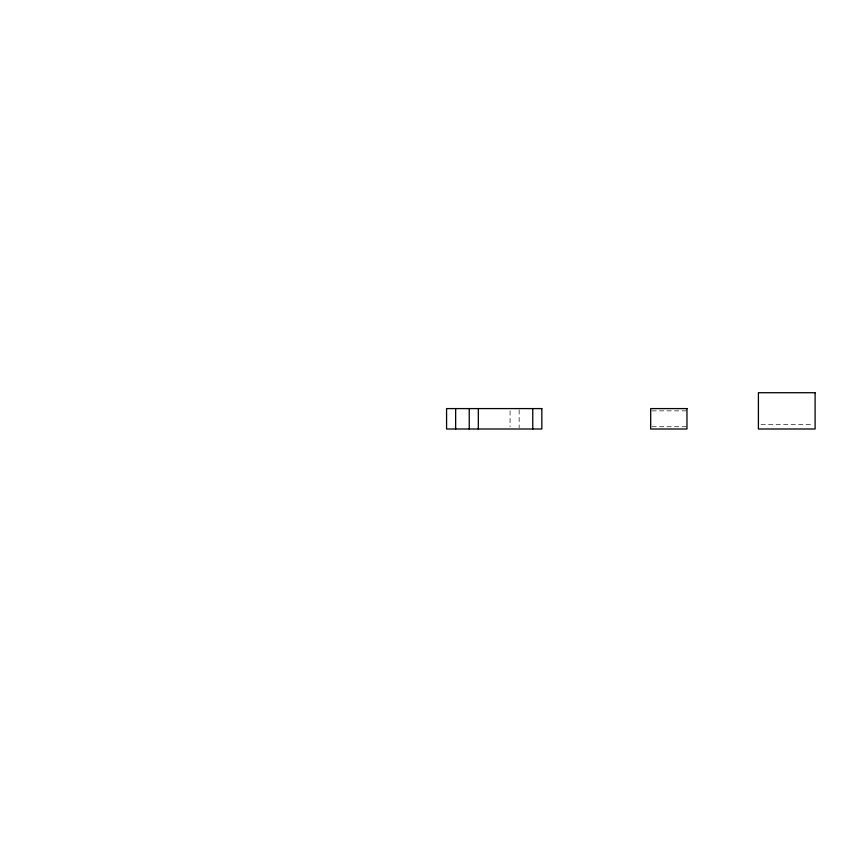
<?xml version="1.0" encoding="UTF-8"?>
<svg xmlns="http://www.w3.org/2000/svg" width="858" height="858" viewBox="0 0 858 858"><rect width="100%" height="100%" fill="white"/><g stroke="black" fill="none" stroke-linecap="round" stroke-linejoin="round"><path stroke-width="0.64" stroke-dasharray="4.29 3.22" d="M651.973 410.853L686.968 410.853M761.046 424.463L812.462 424.463M651.973 426.737L686.968 426.737M519.144 409.867L519.144 427.724M510.07 410.853L510.07 426.737"/><path stroke-width="1.29" d="M532.754 408.59L532.754 429M478.324 408.59L478.324 429M469.251 408.59L469.251 429M455.652 408.59L455.652 429M815.1 392.717L758.408 392.717L758.408 429L815.1 429L815.1 392.717M541.827 408.59L446.578 408.59L446.578 429L541.827 429L541.827 408.59M686.968 408.59L650.686 408.59L650.686 429L686.968 429L686.968 408.59"/></g></svg>
